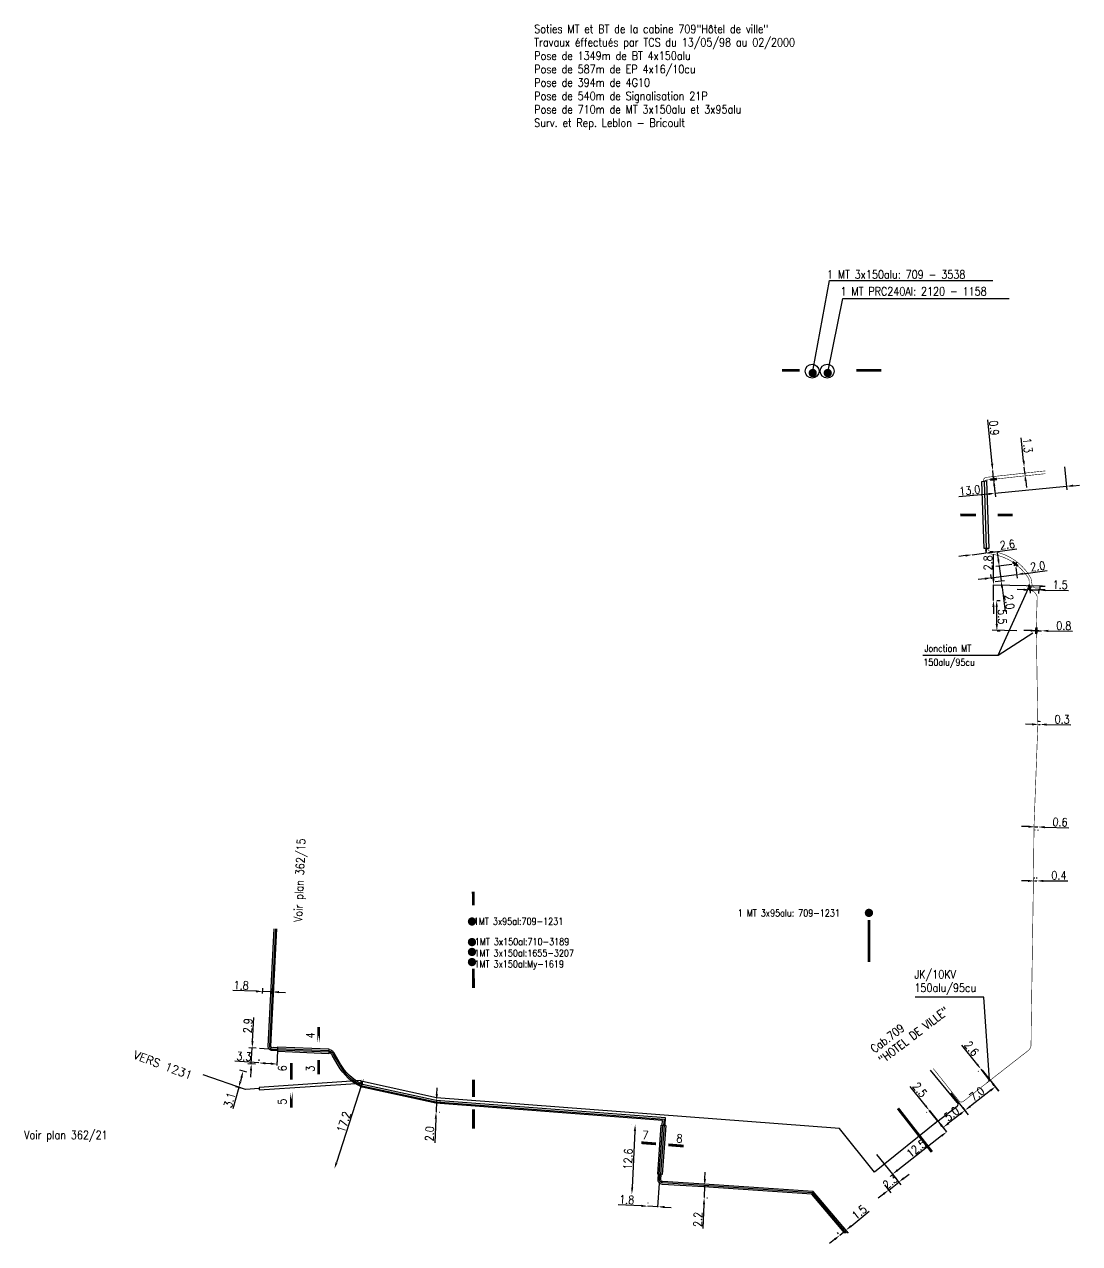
# Model space of a CAD drawing. Header units: millimetres. Extents: x 156382 to 158006, y 120998 to 122000.
# Drawn here: x 157815 to 158006.2, y 120998.1 to 121219 of the extents above; entities that cross this region are included whole.
import ezdxf
from ezdxf.enums import TextEntityAlignment as Align

# ---------------------------------------------------------------- set-up
doc = ezdxf.new("R2010")
doc.units = ezdxf.units.MM
doc.header["$PDMODE"] = 34
doc.layers.get('0').update_dxf_attribs({"linetype": 'CONTINUOUS'})
doc.layers.get('DEFPOINTS').update_dxf_attribs({"linetype": 'CONTINUOUS'})
for name, color, linetype in [('M_110', 1, 'M_ST_10'), ('M_300', 7, 'CONTINUOUS'), ('M_400', 7, 'CONTINUOUS'), ('M_900', 7, 'CONTINUOUS')]:
    doc.layers.add(name, color=color, linetype=linetype)
doc.styles.add('M_ROMANS', font='ROMANS.shx', dxfattribs={"width": 0.75})
doc.styles.get("Standard").update_dxf_attribs({"font": 'romans.shx', "width": 0.85})
doc.linetypes.add('M_ST_10', pattern='A,5,-0.3,["++",Standard,S=1,R=0,X=0,Y=-0.5],-2.8', length=8.1)
doc.dimstyles.get("Standard").update_dxf_attribs({"dimtxt": 1.5, "dimasz": 1.2, "dimexe": 0.625, "dimexo": 0.625, "dimgap": 0.25, "dimtad": 1, "dimdec": 1, "dimzin": 0, "dimdsep": 46, "dimtxsty": 'Standard', "dimcen": -0.5, "dimadec": 0, "dimazin": 0, "dimtfac": 1, "dimtdec": 1, "dimtmove": 0, "dimatfit": 3, "dimfxl": 0, "dimtolj": 1, "dimtzin": 0, "dimarcsym": 0})

# ---------------------------------------------------------------- blocks, each defined once
blk = doc.blocks.new('M_300_04')
at = {"color": 0, "linetype": 'Continuous'}
blk.add_line((0, 1.5), (0, -1.5), dxfattribs=at)
blk.add_solid([(-2, 0.75), (-2, -0.75), (2, 0.75), (2, -0.75)], dxfattribs=at)
at = {"color": 0, "linetype": 'Continuous', "style": 'M_ROMANS', "width": 0.75, "flags": 3}
for tag, p in [('DEF_COUP', (0, -7.5)), ('DEF_LEG', (0, -5)), ('DEF_TYPE', (0, -10))]:
    blk.add_attdef(tag, text='', height=1.2, dxfattribs=at).set_placement(p, align=Align.MIDDLE)
blk = doc.blocks.new('*D79')
at = {"layer": 'DEFPOINTS', "color": 0, "linetype": 'Continuous', "transparency": 16777216}
for p in [(157989.3, 121123.24), (157986.73, 121122.91), (157986.73, 121122.91)]:
    blk.add_point(p, dxfattribs=at)
at = {"layer": 'M_110', "color": 0, "linetype": 'Continuous', "lineweight": -2, "transparency": 16777216}
for p, q in [((157986.73, 121122.91), (157989.3, 121123.24)), ((157990.49, 121123.4), (157994.83, 121123.96)), ((157985.54, 121122.75), (157984.35, 121122.6))]:
    blk.add_line(p, q, dxfattribs=at)
at = {"layer": 'M_110', "color": 0, "linetype": 'Continuous', "transparency": 16777216}
for points in [[(157990.47, 121123.6), (157990.52, 121123.2), (157989.3, 121123.24)], [(157985.51, 121122.95), (157985.56, 121122.55), (157986.73, 121122.91)]]:
    blk.add_solid(points, dxfattribs=at)
at = {"layer": 'M_110', "color": 0, "linetype": 'Continuous', "transparency": 16777216, "insert": (157993.13, 121124.75), "char_height": 1.5, "attachment_point": 5, "rotation": 7.4152}
blk.add_mtext('\\A1;2.6', dxfattribs=at)
blk = doc.blocks.new('*D80')
at = {"layer": 'DEFPOINTS', "color": 0, "linetype": 'Continuous', "transparency": 16777216}
for p in [(157997.32, 121117.32), (157998.8, 121116.52), (157998.82, 121117.3)]:
    blk.add_point(p, dxfattribs=at)
at = {"layer": 'M_110', "color": 0, "linetype": 'Continuous', "lineweight": -2, "transparency": 16777216}
for p, q in [((157996.1, 121116.56), (157994.9, 121116.58)), ((157997.31, 121116.7), (157997.29, 121115.92)), ((157997.3, 121116.54), (157998.8, 121116.52)), ((157998.81, 121116.67), (157998.79, 121115.89)), ((158000, 121116.5), (158004.19, 121116.43))]:
    blk.add_line(p, q, dxfattribs=at)
at = {"layer": 'M_110', "color": 0, "linetype": 'Continuous', "transparency": 16777216}
for points in [[(157996.11, 121116.76), (157996.1, 121116.36), (157997.3, 121116.54)], [(158000.01, 121116.7), (158000, 121116.3), (157998.8, 121116.52)]]:
    blk.add_solid(points, dxfattribs=at)
at = {"layer": 'M_110', "color": 0, "linetype": 'Continuous', "transparency": 16777216, "insert": (158002.71, 121117.46), "char_height": 1.5, "attachment_point": 5, "rotation": 359.0802}
blk.add_mtext('\\A1;1.5', dxfattribs=at)
blk = doc.blocks.new('*D81')
at = {"layer": 'DEFPOINTS', "color": 0, "linetype": 'Continuous', "transparency": 16777216}
for p in [(157990.61, 121117.43), (157990.61, 121114.63), (157990.61, 121114.63)]:
    blk.add_point(p, dxfattribs=at)
at = {"layer": 'M_110', "color": 0, "linetype": 'Continuous', "lineweight": -2, "transparency": 16777216}
for p, q in [((157990.61, 121118.63), (157990.61, 121123)), ((157990.61, 121114.63), (157990.61, 121117.43)), ((157990.61, 121113.43), (157990.61, 121112.23))]:
    blk.add_line(p, q, dxfattribs=at)
at = {"layer": 'M_110', "color": 0, "linetype": 'Continuous', "transparency": 16777216}
for points in [[(157990.41, 121118.63), (157990.81, 121118.63), (157990.61, 121117.43)], [(157990.41, 121113.43), (157990.81, 121113.43), (157990.61, 121114.63)]]:
    blk.add_solid(points, dxfattribs=at)
at = {"layer": 'M_110', "color": 0, "linetype": 'Continuous', "transparency": 16777216, "insert": (157989.61, 121121.42), "char_height": 1.5, "attachment_point": 5, "rotation": 90}
blk.add_mtext('\\A1;2.8', dxfattribs=at)
blk = doc.blocks.new('*D82')
at = {"layer": 'DEFPOINTS', "color": 0, "linetype": 'Continuous', "transparency": 16777216}
for p in [(157998.54, 121109.15), (157999.34, 121109.14), (157999.34, 121109.13)]:
    blk.add_point(p, dxfattribs=at)
at = {"layer": 'M_110', "color": 0, "linetype": 'Continuous', "lineweight": -2, "transparency": 16777216}
for p, q in [((157997.34, 121109.16), (157996.14, 121109.18)), ((157998.53, 121108.53), (157998.53, 121108.52)), ((157998.54, 121109.14), (157999.34, 121109.13)), ((157999.33, 121108.51), (157999.33, 121108.5)), ((158000.54, 121109.11), (158004.92, 121109.04))]:
    blk.add_line(p, q, dxfattribs=at)
at = {"layer": 'M_110', "color": 0, "linetype": 'Continuous', "transparency": 16777216}
for points in [[(157997.35, 121109.36), (157997.34, 121108.96), (157998.54, 121109.14)], [(158000.55, 121109.31), (158000.54, 121108.91), (157999.34, 121109.13)]]:
    blk.add_solid(points, dxfattribs=at)
at = {"layer": 'M_110', "color": 0, "linetype": 'Continuous', "transparency": 16777216, "insert": (158003.35, 121110.06), "char_height": 1.5, "attachment_point": 5, "rotation": 359.0802}
blk.add_mtext('\\A1;0.8', dxfattribs=at)
blk = doc.blocks.new('*D83')
at = {"layer": 'DEFPOINTS', "color": 0, "linetype": 'Continuous', "transparency": 16777216}
for p in [(157990.61, 121114.63), (157991.2, 121114.63), (157990.64, 121109.13)]:
    blk.add_point(p, dxfattribs=at)
at = {"layer": 'M_110', "color": 0, "linetype": 'Continuous', "lineweight": -2, "transparency": 16777216}
for p, q in [((157991.23, 121114.63), (157991.82, 121114.64)), ((157991.22, 121110.33), (157991.2, 121113.43)), ((157991.26, 121109.13), (157991.85, 121109.14))]:
    blk.add_line(p, q, dxfattribs=at)
at = {"layer": 'M_110', "color": 0, "linetype": 'Continuous', "transparency": 16777216}
for points in [[(157991.4, 121113.44), (157991, 121113.43), (157991.2, 121114.63)], [(157991.42, 121110.34), (157991.02, 121110.33), (157991.23, 121109.13)]]:
    blk.add_solid(points, dxfattribs=at)
at = {"layer": 'M_110', "color": 0, "linetype": 'Continuous', "transparency": 16777216, "insert": (157992.21, 121111.68), "char_height": 1.5, "attachment_point": 5, "rotation": 270.3244}
blk.add_mtext('\\A1;5.5', dxfattribs=at)
blk = doc.blocks.new('*D84')
at = {"layer": 'DEFPOINTS', "color": 0, "linetype": 'Continuous', "transparency": 16777216}
for p in [(157998.8, 121092.02), (157999.05, 121092.16), (157999.05, 121092.02)]:
    blk.add_point(p, dxfattribs=at)
at = {"layer": 'M_110', "color": 0, "linetype": 'Continuous', "lineweight": -2, "transparency": 16777216}
for p, q in [((157997.6, 121092.18), (157996.4, 121092.2)), ((157998.81, 121092.64), (157998.81, 121092.79)), ((157999.06, 121092.64), (157999.06, 121092.78)), ((157998.8, 121092.16), (157999.05, 121092.16)), ((158000.25, 121092.14), (158004.62, 121092.07))]:
    blk.add_line(p, q, dxfattribs=at)
at = {"layer": 'M_110', "color": 0, "linetype": 'Continuous', "transparency": 16777216}
for points in [[(157997.6, 121092.38), (157997.6, 121091.98), (157998.8, 121092.16)], [(158000.25, 121092.34), (158000.24, 121091.94), (157999.05, 121092.16)]]:
    blk.add_solid(points, dxfattribs=at)
at = {"layer": 'M_110', "color": 0, "linetype": 'Continuous', "transparency": 16777216, "insert": (158003.05, 121093.09), "char_height": 1.5, "attachment_point": 5, "rotation": 359.0477}
blk.add_mtext('\\A1;0.3', dxfattribs=at)
blk = doc.blocks.new('*D85')
at = {"layer": 'DEFPOINTS', "color": 0, "linetype": 'Continuous', "transparency": 16777216}
for p in [(157998.12, 121073.69), (157998.67, 121073.68), (157998.67, 121073.59)]:
    blk.add_point(p, dxfattribs=at)
at = {"layer": 'M_110', "color": 0, "linetype": 'Continuous', "lineweight": -2, "transparency": 16777216}
for p, q in [((157996.92, 121073.64), (157995.72, 121073.67)), ((157998.1, 121073.07), (157998.1, 121072.98)), ((157998.12, 121073.6), (157998.67, 121073.59)), ((157998.65, 121073.05), (157998.65, 121072.96)), ((157999.87, 121073.55), (158004.24, 121073.42))]:
    blk.add_line(p, q, dxfattribs=at)
at = {"layer": 'M_110', "color": 0, "linetype": 'Continuous', "transparency": 16777216}
for points in [[(157996.93, 121073.84), (157996.91, 121073.44), (157998.12, 121073.6)], [(157999.87, 121073.75), (157999.86, 121073.35), (157998.67, 121073.59)]]:
    blk.add_solid(points, dxfattribs=at)
at = {"layer": 'M_110', "color": 0, "linetype": 'Continuous', "transparency": 16777216, "insert": (158002.68, 121074.47), "char_height": 1.5, "attachment_point": 5, "rotation": 358.3183}
blk.add_mtext('\\A1;0.6', dxfattribs=at)
blk = doc.blocks.new('*D86')
at = {"layer": 'DEFPOINTS', "color": 0, "linetype": 'Continuous', "transparency": 16777216}
for p in [(157998.07, 121063.63), (157998.47, 121063.81), (157998.47, 121063.63)]:
    blk.add_point(p, dxfattribs=at)
at = {"layer": 'M_110', "color": 0, "linetype": 'Continuous', "lineweight": -2, "transparency": 16777216}
for p, q in [((157996.87, 121063.81), (157995.67, 121063.81)), ((157998.07, 121064.26), (157998.07, 121064.43)), ((157998.07, 121063.81), (157998.47, 121063.81)), ((157998.47, 121064.26), (157998.47, 121064.43)), ((157999.67, 121063.81), (158004.1, 121063.81))]:
    blk.add_line(p, q, dxfattribs=at)
at = {"layer": 'M_110', "color": 0, "linetype": 'Continuous', "transparency": 16777216}
for points in [[(157996.87, 121064.01), (157996.87, 121063.61), (157998.07, 121063.81)], [(157999.67, 121064.01), (157999.67, 121063.61), (157998.47, 121063.81)]]:
    blk.add_solid(points, dxfattribs=at)
at = {"layer": 'M_110', "color": 0, "linetype": 'Continuous', "transparency": 16777216, "insert": (158002.48, 121064.81), "char_height": 1.5, "attachment_point": 5, "rotation": 359.9885}
blk.add_mtext('\\A1;0.4', dxfattribs=at)
blk = doc.blocks.new('*D87')
at = {"layer": 'DEFPOINTS', "color": 0, "linetype": 'Continuous', "transparency": 16777216}
for p in [(157857.51, 121030.59), (157857.53, 121030.84), (157860.86, 121030.36)]:
    blk.add_point(p, dxfattribs=at)
at = {"layer": 'M_110', "color": 0, "linetype": 'Continuous', "lineweight": -2, "transparency": 16777216}
for p, q in [((157857.53, 121030.84), (157853.17, 121031.14)), ((157857.56, 121031.21), (157857.57, 121031.47)), ((157859.68, 121030.7), (157858.73, 121030.76)), ((157860.9, 121030.99), (157860.92, 121031.24))]:
    blk.add_line(p, q, dxfattribs=at)
at = {"layer": 'M_110', "color": 0, "linetype": 'Continuous', "transparency": 16777216}
for points in [[(157858.74, 121030.96), (157858.72, 121030.56), (157857.53, 121030.84)], [(157859.69, 121030.9), (157859.66, 121030.5), (157860.87, 121030.62)]]:
    blk.add_solid(points, dxfattribs=at)
at = {"layer": 'M_110', "color": 0, "linetype": 'Continuous', "transparency": 16777216, "insert": (157854.82, 121032.03), "char_height": 1.5, "attachment_point": 5, "rotation": 356.1449}
blk.add_mtext('\\A1;3.3', dxfattribs=at)
blk = doc.blocks.new('*D88')
at = {"layer": 'DEFPOINTS', "color": 0, "linetype": 'Continuous', "transparency": 16777216}
for p in [(157858.2, 121043.76), (157858.16, 121042.78), (157859.91, 121042.72)]:
    blk.add_point(p, dxfattribs=at)
at = {"layer": 'M_110', "color": 0, "linetype": 'Continuous', "lineweight": -2, "transparency": 16777216}
for p, q in [((157857, 121043.81), (157852.81, 121043.95)), ((157858.18, 121043.4), (157858.22, 121044.39)), ((157859.95, 121043.7), (157858.2, 121043.76)), ((157859.93, 121043.34), (157859.97, 121044.33)), ((157861.15, 121043.66), (157862.34, 121043.62))]:
    blk.add_line(p, q, dxfattribs=at)
at = {"layer": 'M_110', "color": 0, "linetype": 'Continuous', "transparency": 16777216}
for points in [[(157857, 121044.01), (157856.99, 121043.61), (157858.2, 121043.76)], [(157861.15, 121043.86), (157861.14, 121043.46), (157859.95, 121043.7)]]:
    blk.add_solid(points, dxfattribs=at)
at = {"layer": 'M_110', "color": 0, "linetype": 'Continuous', "transparency": 16777216, "insert": (157854.34, 121044.9), "char_height": 1.5, "attachment_point": 5, "rotation": 357.9822}
blk.add_mtext('\\A1;1.8', dxfattribs=at)
blk = doc.blocks.new('*D89')
at = {"layer": 'DEFPOINTS', "color": 0, "linetype": 'Continuous', "transparency": 16777216}
for p in [(157857.67, 121033.48), (157856.16, 121030.66), (157857.51, 121030.59)]:
    blk.add_point(p, dxfattribs=at)
at = {"layer": 'M_110', "color": 0, "linetype": 'Continuous', "lineweight": -2, "transparency": 16777216}
for p, q in [((157856.38, 121034.76), (157856.62, 121039.06)), ((157857.05, 121033.52), (157855.69, 121033.59)), ((157856.16, 121030.66), (157856.32, 121033.56)), ((157856.89, 121030.62), (157855.53, 121030.7)), ((157856.09, 121029.47), (157856.02, 121028.27))]:
    blk.add_line(p, q, dxfattribs=at)
at = {"layer": 'M_110', "color": 0, "linetype": 'Continuous', "transparency": 16777216}
for points in [[(157856.18, 121034.77), (157856.58, 121034.75), (157856.32, 121033.56)], [(157855.89, 121029.48), (157856.29, 121029.45), (157856.16, 121030.66)]]:
    blk.add_solid(points, dxfattribs=at)
at = {"layer": 'M_110', "color": 0, "linetype": 'Continuous', "transparency": 16777216, "insert": (157855.53, 121037.56), "char_height": 1.5, "attachment_point": 5, "rotation": 86.8465}
blk.add_mtext('\\A1;2.9', dxfattribs=at)
blk = doc.blocks.new('*D90')
at = {"layer": 'DEFPOINTS', "color": 0, "linetype": 'Continuous', "transparency": 16777216}
for p in [(157962.76, 120999.61), (157964.06, 121000.31), (157962.94, 120999.4)]:
    blk.add_point(p, dxfattribs=at)
at = {"layer": 'M_110', "color": 0, "linetype": 'Continuous', "lineweight": -2, "transparency": 16777216}
for p, q in [((157964.82, 121001.28), (157968.09, 121003.95)), ((157962.55, 120999.88), (157962.37, 121000.1)), ((157962.76, 120999.61), (157963.89, 121000.53)), ((157963.67, 121000.8), (157963.49, 121001.01)), ((157961.83, 120998.85), (157960.9, 120998.1))]:
    blk.add_line(p, q, dxfattribs=at)
at = {"layer": 'M_110', "color": 0, "linetype": 'Continuous', "transparency": 16777216}
for points in [[(157961.71, 120999.01), (157961.96, 120998.7), (157962.76, 120999.61)], [(157964.69, 121001.44), (157964.95, 121001.13), (157963.89, 121000.53)]]:
    blk.add_solid(points, dxfattribs=at)
at = {"layer": 'M_110', "color": 0, "linetype": 'Continuous', "transparency": 16777216, "insert": (157966.3, 121003.78), "char_height": 1.5, "attachment_point": 5, "rotation": 39.113}
blk.add_mtext('\\A1;1.5', dxfattribs=at)
blk = doc.blocks.new('*D91')
at = {"layer": 'DEFPOINTS', "color": 0, "linetype": 'Continuous', "transparency": 16777216}
for p in [(157854.69, 121029.35), (157855.92, 121029.01), (157855.1, 121026.02)]:
    blk.add_point(p, dxfattribs=at)
at = {"layer": 'M_110', "color": 0, "linetype": 'Continuous', "lineweight": -2, "transparency": 16777216}
for p, q in [((157855.32, 121029.18), (157854.09, 121029.51)), ((157854.37, 121028.19), (157854.19, 121027.51)), ((157853.87, 121026.36), (157852.81, 121022.49)), ((157854.5, 121026.19), (157853.27, 121026.52))]:
    blk.add_line(p, q, dxfattribs=at)
at = {"layer": 'M_110', "color": 0, "linetype": 'Continuous', "transparency": 16777216}
for points in [[(157854.18, 121028.24), (157854.57, 121028.14), (157854.69, 121029.35)], [(157854, 121027.57), (157854.38, 121027.46), (157853.87, 121026.36)]]:
    blk.add_solid(points, dxfattribs=at)
at = {"layer": 'M_110', "color": 0, "linetype": 'Continuous', "transparency": 16777216, "insert": (157852.22, 121024.11), "char_height": 1.5, "attachment_point": 5, "rotation": 74.687}
blk.add_mtext('\\A1;3.1', dxfattribs=at)
blk = doc.blocks.new('*D92')
at = {"layer": 'DEFPOINTS', "color": 0, "linetype": 'Continuous', "transparency": 16777216}
for p in [(157972.31, 121010.68), (157970.5, 121009.26), (157973.44, 121009.23)]:
    blk.add_point(p, dxfattribs=at)
at = {"layer": 'M_110', "color": 0, "linetype": 'Continuous', "lineweight": -2, "transparency": 16777216}
for p, q in [((157974.39, 121009.97), (157975.33, 121010.7)), ((157970.88, 121008.77), (157972.01, 121007.32)), ((157971.63, 121007.81), (157973.44, 121009.23)), ((157972.7, 121010.18), (157973.83, 121008.74)), ((157970.68, 121007.08), (157969.74, 121006.34))]:
    blk.add_line(p, q, dxfattribs=at)
at = {"layer": 'M_110', "color": 0, "linetype": 'Continuous', "transparency": 16777216}
for points in [[(157974.27, 121010.12), (157974.51, 121009.81), (157973.44, 121009.23)], [(157970.56, 121007.23), (157970.8, 121006.92), (157971.63, 121007.81)]]:
    blk.add_solid(points, dxfattribs=at)
at = {"layer": 'M_110', "color": 0, "linetype": 'Continuous', "transparency": 16777216, "insert": (157971.92, 121009.31), "char_height": 1.5, "attachment_point": 5, "rotation": 37.9407}
blk.add_mtext('\\A1;2.3', dxfattribs=at)
blk = doc.blocks.new('*D93')
at = {"layer": 'DEFPOINTS', "color": 0, "linetype": 'Continuous', "transparency": 16777216}
for p in [(157889.66, 121023.94), (157889.58, 121021.94), (157889.64, 121021.94)]:
    blk.add_point(p, dxfattribs=at)
at = {"layer": 'M_110', "color": 0, "linetype": 'Continuous', "lineweight": -2, "transparency": 16777216}
for p, q in [((157889.77, 121025.14), (157889.82, 121026.33)), ((157889.72, 121023.94), (157889.64, 121021.94)), ((157890.29, 121023.91), (157890.35, 121023.91)), ((157890.2, 121021.91), (157890.26, 121021.91)), ((157889.58, 121020.74), (157889.39, 121016.37))]:
    blk.add_line(p, q, dxfattribs=at)
at = {"layer": 'M_110', "color": 0, "linetype": 'Continuous', "transparency": 16777216}
for points in [[(157889.57, 121025.14), (157889.97, 121025.13), (157889.72, 121023.94)], [(157889.38, 121020.75), (157889.78, 121020.73), (157889.64, 121021.94)]]:
    blk.add_solid(points, dxfattribs=at)
at = {"layer": 'M_110', "color": 0, "linetype": 'Continuous', "transparency": 16777216, "insert": (157888.46, 121018), "char_height": 1.5, "attachment_point": 5, "rotation": 87.5291}
blk.add_mtext('\\A1;2.0', dxfattribs=at)
blk = doc.blocks.new('*D94')
at = {"layer": 'DEFPOINTS', "color": 0, "linetype": 'Continuous', "transparency": 16777216}
for p in [(157928.02, 121004.87), (157928.02, 121004.82), (157929.82, 121004.73)]:
    blk.add_point(p, dxfattribs=at)
at = {"layer": 'M_110', "color": 0, "linetype": 'Continuous', "lineweight": -2, "transparency": 16777216}
for p, q in [((157926.82, 121004.93), (157922.64, 121005.13)), ((157929.82, 121004.78), (157928.02, 121004.87)), ((157928.05, 121005.44), (157928.05, 121005.49)), ((157929.85, 121005.35), (157929.85, 121005.4)), ((157931.02, 121004.72), (157932.22, 121004.66))]:
    blk.add_line(p, q, dxfattribs=at)
at = {"layer": 'M_110', "color": 0, "linetype": 'Continuous', "transparency": 16777216}
for points in [[(157926.83, 121005.13), (157926.81, 121004.73), (157928.02, 121004.87)], [(157931.03, 121004.92), (157931.01, 121004.52), (157929.82, 121004.78)]]:
    blk.add_solid(points, dxfattribs=at)
at = {"layer": 'M_110', "color": 0, "linetype": 'Continuous', "transparency": 16777216, "insert": (157924.18, 121006.06), "char_height": 1.5, "attachment_point": 5, "rotation": 357.1406}
blk.add_mtext('\\A1;1.8', dxfattribs=at)
blk = doc.blocks.new('*D95')
at = {"layer": 'DEFPOINTS', "color": 0, "linetype": 'Continuous', "transparency": 16777216}
for p in [(157938.17, 121008.63), (157938.08, 121006.43), (157938.2, 121006.43)]:
    blk.add_point(p, dxfattribs=at)
at = {"layer": 'M_110', "color": 0, "linetype": 'Continuous', "lineweight": -2, "transparency": 16777216}
for p, q in [((157938.33, 121009.83), (157938.38, 121011.03)), ((157938.29, 121008.63), (157938.2, 121006.43)), ((157938.79, 121008.61), (157938.91, 121008.6)), ((157938.71, 121006.41), (157938.83, 121006.4)), ((157938.16, 121005.23), (157937.99, 121000.86))]:
    blk.add_line(p, q, dxfattribs=at)
at = {"layer": 'M_110', "color": 0, "linetype": 'Continuous', "transparency": 16777216}
for points in [[(157938.13, 121009.83), (157938.53, 121009.82), (157938.29, 121008.63)], [(157937.96, 121005.24), (157938.36, 121005.22), (157938.2, 121006.43)]]:
    blk.add_solid(points, dxfattribs=at)
at = {"layer": 'M_110', "color": 0, "linetype": 'Continuous', "transparency": 16777216, "insert": (157937.05, 121002.48), "char_height": 1.5, "attachment_point": 5, "rotation": 87.8069}
blk.add_mtext('\\A1;2.2', dxfattribs=at)
blk = doc.blocks.new('*D96')
at = {"layer": 'DEFPOINTS', "color": 0, "linetype": 'Continuous', "transparency": 16777216}
for p in [(157876.52, 121028), (157871.22, 121011.64), (157871.22, 121011.64)]:
    blk.add_point(p, dxfattribs=at)
at = {"layer": 'M_110', "color": 0, "linetype": 'Continuous', "lineweight": -2, "transparency": 16777216}
blk.add_line((157876.15, 121026.86), (157871.59, 121012.78), dxfattribs=at)
at = {"layer": 'M_110', "color": 0, "linetype": 'Continuous', "transparency": 16777216}
for points in [[(157875.96, 121026.92), (157876.34, 121026.8), (157876.52, 121028)], [(157871.4, 121012.84), (157871.78, 121012.72), (157871.22, 121011.64)]]:
    blk.add_solid(points, dxfattribs=at)
at = {"layer": 'M_110', "color": 0, "linetype": 'Continuous', "transparency": 16777216, "insert": (157872.92, 121020.13), "char_height": 1.5, "attachment_point": 5, "rotation": 72.0649}
blk.add_mtext('\\A1;17.2', dxfattribs=at)
blk = doc.blocks.new('*D97')
at = {"layer": 'DEFPOINTS', "color": 0, "linetype": 'Continuous', "transparency": 16777216}
for p in [(157925.71, 121019.69), (157925.1, 121007.05), (157925.1, 121007.05)]:
    blk.add_point(p, dxfattribs=at)
at = {"layer": 'M_110', "color": 0, "linetype": 'Continuous', "lineweight": -2, "transparency": 16777216}
for p, q in [((157925.09, 121019.72), (157925.09, 121019.72)), ((157925.65, 121018.49), (157925.16, 121008.25))]:
    blk.add_line(p, q, dxfattribs=at)
at = {"layer": 'M_110', "color": 0, "linetype": 'Continuous', "transparency": 16777216}
for points in [[(157925.45, 121018.5), (157925.85, 121018.48), (157925.71, 121019.69)], [(157924.96, 121008.26), (157925.36, 121008.24), (157925.1, 121007.05)]]:
    blk.add_solid(points, dxfattribs=at)
at = {"layer": 'M_110', "color": 0, "linetype": 'Continuous', "transparency": 16777216, "insert": (157924.41, 121013.42), "char_height": 1.5, "attachment_point": 5, "rotation": 87.2446}
blk.add_mtext('\\A1;12.6', dxfattribs=at)
blk = doc.blocks.new('*D98')
at = {"layer": 'DEFPOINTS', "color": 0, "linetype": 'Continuous', "transparency": 16777216}
for p in [(157978.98, 121022.23), (157979.05, 121022.28), (157980.61, 121020.33)]:
    blk.add_point(p, dxfattribs=at)
at = {"layer": 'M_110', "color": 0, "linetype": 'Continuous', "lineweight": -2, "transparency": 16777216}
for p, q in [((157978.23, 121023.17), (157975.51, 121026.59)), ((157978.56, 121021.89), (157978.49, 121021.84)), ((157980.54, 121020.27), (157978.98, 121022.23)), ((157980.12, 121019.94), (157980.05, 121019.89)), ((157981.29, 121019.34), (157982.04, 121018.4))]:
    blk.add_line(p, q, dxfattribs=at)
at = {"layer": 'M_110', "color": 0, "linetype": 'Continuous', "transparency": 16777216}
for points in [[(157978.39, 121023.29), (157978.08, 121023.04), (157978.98, 121022.23)], [(157981.44, 121019.46), (157981.13, 121019.21), (157980.54, 121020.27)]]:
    blk.add_solid(points, dxfattribs=at)
at = {"layer": 'M_110', "color": 0, "linetype": 'Continuous', "transparency": 16777216, "insert": (157977.28, 121025.97), "char_height": 1.5, "attachment_point": 5, "rotation": 308.5512}
blk.add_mtext('\\A1;2.5', dxfattribs=at)
blk = doc.blocks.new('*D99')
at = {"layer": 'DEFPOINTS', "color": 0, "linetype": 'Continuous', "transparency": 16777216}
for p in [(157988.36, 121029.7), (157988.42, 121029.75), (157990.05, 121027.72)]:
    blk.add_point(p, dxfattribs=at)
at = {"layer": 'M_110', "color": 0, "linetype": 'Continuous', "lineweight": -2, "transparency": 16777216}
for p, q in [((157987.61, 121030.64), (157984.87, 121034.05)), ((157987.93, 121029.36), (157987.87, 121029.31)), ((157989.98, 121027.67), (157988.36, 121029.7)), ((157989.56, 121027.33), (157989.5, 121027.28)), ((157990.73, 121026.74), (157991.48, 121025.8))]:
    blk.add_line(p, q, dxfattribs=at)
at = {"layer": 'M_110', "color": 0, "linetype": 'Continuous', "transparency": 16777216}
for points in [[(157987.76, 121030.76), (157987.45, 121030.51), (157988.36, 121029.7)], [(157990.89, 121026.86), (157990.58, 121026.61), (157989.98, 121027.67)]]:
    blk.add_solid(points, dxfattribs=at)
at = {"layer": 'M_110', "color": 0, "linetype": 'Continuous', "transparency": 16777216, "insert": (157986.65, 121033.44), "char_height": 1.5, "attachment_point": 5, "rotation": 308.7074}
blk.add_mtext('\\A1;2.6', dxfattribs=at)
blk = doc.blocks.new('*D100')
at = {"layer": 'DEFPOINTS', "color": 0, "linetype": 'Continuous', "transparency": 16777216}
for p in [(157991.63, 121025.74), (157985.48, 121022.25), (157986.11, 121021.44)]:
    blk.add_point(p, dxfattribs=at)
at = {"layer": 'M_110', "color": 0, "linetype": 'Continuous', "lineweight": -2, "transparency": 16777216}
for p, q in [((157991.25, 121026.23), (157990.62, 121027.05)), ((157990.05, 121025.82), (157986.43, 121022.99)), ((157985.73, 121021.93), (157985.09, 121022.74))]:
    blk.add_line(p, q, dxfattribs=at)
at = {"layer": 'M_110', "color": 0, "linetype": 'Continuous', "transparency": 16777216}
for points in [[(157989.93, 121025.97), (157990.18, 121025.66), (157991, 121026.56)], [(157986.3, 121023.15), (157986.55, 121022.83), (157985.48, 121022.25)]]:
    blk.add_solid(points, dxfattribs=at)
at = {"layer": 'M_110', "color": 0, "linetype": 'Continuous', "transparency": 16777216, "insert": (157987.64, 121025.21), "char_height": 1.5, "attachment_point": 5, "rotation": 37.9407}
blk.add_mtext('\\A1;7.0', dxfattribs=at)
blk = doc.blocks.new('*D101')
at = {"layer": 'DEFPOINTS', "color": 0, "linetype": 'Continuous', "transparency": 16777216}
for p in [(157986.11, 121021.44), (157981.54, 121019.17), (157982.17, 121018.36)]:
    blk.add_point(p, dxfattribs=at)
at = {"layer": 'M_110', "color": 0, "linetype": 'Continuous', "lineweight": -2, "transparency": 16777216}
for p, q in [((157984.53, 121021.51), (157982.48, 121019.91)), ((157985.73, 121021.93), (157985.1, 121022.74)), ((157981.79, 121018.86), (157981.15, 121019.67))]:
    blk.add_line(p, q, dxfattribs=at)
at = {"layer": 'M_110', "color": 0, "linetype": 'Continuous', "transparency": 16777216}
for points in [[(157984.41, 121021.67), (157984.66, 121021.35), (157985.48, 121022.25)], [(157982.36, 121020.07), (157982.61, 121019.75), (157981.54, 121019.17)]]:
    blk.add_solid(points, dxfattribs=at)
at = {"layer": 'M_110', "color": 0, "linetype": 'Continuous', "transparency": 16777216, "insert": (157983.04, 121021.61), "char_height": 1.5, "attachment_point": 5, "rotation": 37.9407}
blk.add_mtext('\\A1;5.0', dxfattribs=at)
blk = doc.blocks.new('*D102')
at = {"layer": 'DEFPOINTS', "color": 0, "linetype": 'Continuous', "transparency": 16777216}
for p in [(157982.17, 121018.36), (157972.31, 121010.68), (157972.31, 121010.68)]:
    blk.add_point(p, dxfattribs=at)
at = {"layer": 'M_110', "color": 0, "linetype": 'Continuous', "lineweight": -2, "transparency": 16777216}
blk.add_line((157981.22, 121017.62), (157973.26, 121011.42), dxfattribs=at)
at = {"layer": 'M_110', "color": 0, "linetype": 'Continuous', "transparency": 16777216}
for points in [[(157981.1, 121017.78), (157981.35, 121017.47), (157982.17, 121018.36)], [(157973.14, 121011.57), (157973.38, 121011.26), (157972.31, 121010.68)]]:
    blk.add_solid(points, dxfattribs=at)
at = {"layer": 'M_110', "color": 0, "linetype": 'Continuous', "transparency": 16777216, "insert": (157976.63, 121015.31), "char_height": 1.5, "attachment_point": 5, "rotation": 37.9407}
blk.add_mtext('\\A1;12.5', dxfattribs=at)
blk = doc.blocks.new('*D114')
at = {"layer": 'DEFPOINTS', "color": 0, "linetype": 'Continuous', "transparency": 16777216}
for p in [(157996.2, 121138.75), (157996.2, 121138.75), (157996.33, 121137.45)]:
    blk.add_point(p, dxfattribs=at)
at = {"layer": 'M_110', "color": 0, "linetype": 'Continuous', "lineweight": -2, "transparency": 16777216}
for p, q in [((157996.08, 121139.94), (157995.66, 121144.11)), ((157996.33, 121137.45), (157996.2, 121138.75)), ((157996.45, 121136.26), (157996.57, 121135.07))]:
    blk.add_line(p, q, dxfattribs=at)
at = {"layer": 'M_110', "color": 0, "linetype": 'Continuous', "transparency": 16777216}
for points in [[(157996.27, 121139.96), (157995.88, 121139.92), (157996.2, 121138.75)], [(157996.65, 121136.28), (157996.25, 121136.24), (157996.33, 121137.45)]]:
    blk.add_solid(points, dxfattribs=at)
at = {"layer": 'M_110', "color": 0, "linetype": 'Continuous', "transparency": 16777216, "insert": (157996.8, 121142.72), "char_height": 1.5, "attachment_point": 5, "rotation": 275.7509}
blk.add_mtext('\\A1;1.3', dxfattribs=at)
blk = doc.blocks.new('*D327')
at = {"layer": 'DEFPOINTS', "color": 0, "linetype": 'Continuous', "transparency": 16777216}
for p in [(158003.42, 121139.46), (157990.64, 121136.57), (158003.83, 121135.3)]:
    blk.add_point(p, dxfattribs=at)
at = {"layer": 'M_300', "color": 0, "linetype": 'Continuous', "lineweight": -2, "transparency": 16777216}
for p, q in [((158003.48, 121138.84), (158003.89, 121134.68)), ((157990.71, 121135.95), (157990.96, 121133.41)), ((158003.83, 121135.3), (157990.89, 121134.03)), ((158005.03, 121135.42), (158006.22, 121135.53)), ((157989.7, 121133.91), (157984.32, 121133.38))]:
    blk.add_line(p, q, dxfattribs=at)
at = {"layer": 'M_300', "color": 0, "linetype": 'Continuous', "transparency": 16777216}
for points in [[(158005.01, 121135.62), (158005.05, 121135.22), (158003.83, 121135.3)], [(157989.68, 121134.11), (157989.72, 121133.71), (157990.89, 121134.03)]]:
    blk.add_solid(points, dxfattribs=at)
at = {"layer": 'M_300', "color": 0, "linetype": 'Continuous', "transparency": 16777216, "insert": (157986.32, 121134.58), "char_height": 1.5, "attachment_point": 5, "rotation": 5.6101}
blk.add_mtext('\\A1;13.0', dxfattribs=at)
blk = doc.blocks.new('*D328')
at = {"layer": 'DEFPOINTS', "color": 0, "linetype": 'Continuous', "transparency": 16777216}
for p in [(157990.49, 121138.17), (157990.49, 121138.17), (157990.64, 121136.57)]:
    blk.add_point(p, dxfattribs=at)
at = {"layer": 'M_300', "color": 0, "linetype": 'Continuous', "lineweight": -2, "transparency": 16777216}
for p, q in [((157990.37, 121139.37), (157989.59, 121147.33)), ((157989.87, 121138.11), (157989.87, 121138.11)), ((157990.64, 121136.57), (157990.49, 121138.17)), ((157990.76, 121135.38), (157990.88, 121134.18))]:
    blk.add_line(p, q, dxfattribs=at)
at = {"layer": 'M_300', "color": 0, "linetype": 'Continuous', "transparency": 16777216}
for points in [[(157990.57, 121139.39), (157990.17, 121139.35), (157990.49, 121138.17)], [(157990.96, 121135.4), (157990.56, 121135.36), (157990.64, 121136.57)]]:
    blk.add_solid(points, dxfattribs=at)
at = {"layer": 'M_300', "color": 0, "linetype": 'Continuous', "transparency": 16777216, "insert": (157990.74, 121145.88), "char_height": 1.5, "attachment_point": 5, "rotation": 275.6092}
blk.add_mtext('\\A1;0.9', dxfattribs=at)
blk = doc.blocks.new('*D329')
at = {"layer": 'DEFPOINTS', "color": 0, "linetype": 'Continuous', "transparency": 16777216}
for p in [(157994.56, 121121.23), (157990.22, 121118.72), (157990.32, 121117.95)]:
    blk.add_point(p, dxfattribs=at)
at = {"layer": 'M_300', "color": 0, "linetype": 'Continuous', "lineweight": -2, "transparency": 16777216}
for p, q in [((157990.24, 121118.57), (157990.14, 121119.34)), ((157990.22, 121118.72), (157994.81, 121119.31)), ((157994.64, 121120.61), (157994.89, 121118.69)), ((157996, 121119.47), (158000.33, 121120.03)), ((157989.03, 121118.56), (157987.84, 121118.41))]:
    blk.add_line(p, q, dxfattribs=at)
at = {"layer": 'M_300', "color": 0, "linetype": 'Continuous', "transparency": 16777216}
for points in [[(157989.01, 121118.76), (157989.06, 121118.36), (157990.22, 121118.72)], [(157995.97, 121119.67), (157996.03, 121119.27), (157994.81, 121119.31)]]:
    blk.add_solid(points, dxfattribs=at)
at = {"layer": 'M_300', "color": 0, "linetype": 'Continuous', "transparency": 16777216, "insert": (157998.63, 121120.82), "char_height": 1.5, "attachment_point": 5, "rotation": 7.4073}
blk.add_mtext('\\A1;2.0', dxfattribs=at)
blk = doc.blocks.new('*D330')
at = {"layer": 'DEFPOINTS', "color": 0, "linetype": 'Continuous', "transparency": 16777216}
for p in [(157994.56, 121121.23), (157990.32, 121117.95), (157992, 121118.17)]:
    blk.add_point(p, dxfattribs=at)
at = {"layer": 'M_300', "color": 0, "linetype": 'Continuous', "lineweight": -2, "transparency": 16777216}
for p, q in [((157991.5, 121122.04), (157991.34, 121123.23)), ((157993.94, 121121.15), (157991.03, 121120.77)), ((157991.65, 121120.85), (157992, 121118.17)), ((157990.94, 121118.04), (157992.62, 121118.25)), ((157992.16, 121116.98), (157992.72, 121112.65))]:
    blk.add_line(p, q, dxfattribs=at)
at = {"layer": 'M_300', "color": 0, "linetype": 'Continuous', "transparency": 16777216}
for points in [[(157991.7, 121122.07), (157991.3, 121122.02), (157991.65, 121120.85)], [(157992.36, 121117.01), (157991.96, 121116.96), (157992, 121118.17)]]:
    blk.add_solid(points, dxfattribs=at)
at = {"layer": 'M_300', "color": 0, "linetype": 'Continuous', "transparency": 16777216, "insert": (157993.51, 121114.35), "char_height": 1.5, "attachment_point": 5, "rotation": 277.4073}
blk.add_mtext('\\A1;2.0', dxfattribs=at)

msp = doc.modelspace()

# ---------------------------------------------------------------- linework, layer by layer
at = {"layer": 'M_110'}
msp.add_line((157989.3, 121123.24), (157989.44, 121124.12), dxfattribs=at)
at = {"layer": 'M_110', "linetype": 'Continuous'}
for p, q in [((157990.61, 121117.43), (157999.48, 121117.29)), ((157990.35, 121109.28), (157994.85, 121109.21)), ((157857.67, 121033.48), (157859.36, 121033.39)), ((157860.86, 121030.36), (157860.96, 121033.07)), ((157991.63, 121025.74), (157988.6, 121029.52)), ((157986.11, 121021.44), (157982.96, 121025.4)), ((157982.17, 121018.36), (157979.05, 121022.28)), ((157969.43, 121014.27), (157973.1, 121009.69)), ((157929.82, 121004.73), (157930.11, 121009.06))]:
    msp.add_line(p, q, dxfattribs=at)
at = {"layer": 'M_110', "linetype": 'Continuous', "flags": 128}
for points in [[(157957.94, 121156.51), (157960.93, 121172.62), (157990.48, 121172.62)], [(157960.66, 121156.21), (157963.3, 121169.33), (157993.47, 121169.33)], [(157989.87, 121027.78), (157988.86, 121042.73), (157976.41, 121042.73)]]:
    msp.add_lwpolyline(points, dxfattribs=at)
at = {"layer": 'M_110', "const_width": 0.75, "flags": 128}
for points in [[(157957.49, 121155.83, 1), (157958.24, 121155.83, 1)], [(157960.21, 121155.83, 1), (157960.96, 121155.83, 1)], [(157895.76, 121056.46, 1), (157896.51, 121056.46, 1)], [(157967.68, 121058.02, 1), (157968.43, 121058.02, 1)], [(157895.76, 121052.73, 1), (157896.51, 121052.73, 1)], [(157895.76, 121050.94, 1), (157896.51, 121050.94, 1)], [(157895.76, 121049.11, 1), (157896.51, 121049.11, 1)]]:
    msp.add_lwpolyline(points, format="xyb", close=True, dxfattribs=at)
at = {"layer": 'M_110', "const_width": 0.1}
for points in [[(158000, 121138.1), (157996.3, 121137.7), (157989.41, 121136.94, 0.429657), (157988.77, 121136.28), (157988.77, 121136.23)], [(157989.02, 121136.26), (157989.02, 121136.29, -0.069813), (157989.34, 121136.44), (157990.05, 121136.51), (157990.05, 121136.51)], [(157989.11, 121123.97), (157989.15, 121123.65, 0.326481), (157989.95, 121123.09, -0.106538), (157994.09, 121121.6, -0.094688)], [(157999.1, 121116.9), (157999.1, 121116.9), (157998.37, 121116.88, -0.35884), (157997.62, 121117.43), (157997.41, 121118.62, 0.236283), (157990.38, 121123.53, -0.269408), (157989.64, 121123.77), (157989.58, 121124.01)], [(157995.03, 121120.86, -0.077405), (157997.05, 121118.53), (157997.09, 121117.95), (157997.07, 121116.98, 0.355952), (157997.8, 121116.32, -0.145668), (157998.54, 121115.34), (157998.37, 121109.7), (157998.65, 121092.05), (157997.96, 121073.7), (157997.85, 121063.66), (157997.44, 121036.58), (157997.43, 121034.15, -0.21064), (157996.98, 121033.13), (157990.05, 121027.72), (157985.17, 121023.87, -0.401282), (157984.36, 121023.95), (157979.72, 121029.81)]]:
    msp.add_lwpolyline(points, format="xyb", dxfattribs=at)
msp.add_lwpolyline([(157991.24, 121136.64), (157995.75, 121137.14), (158000, 121137.59)], dxfattribs=at)
at = {"layer": 'M_110', "linetype": 'Continuous', "const_width": 0.5, "flags": 128}
for points in [[(157896.37, 121059.41), (157896.36, 121061.86)], [(157896.41, 121018.94), (157896.41, 121022.45)]]:
    msp.add_lwpolyline(points, dxfattribs=at)
at = {"layer": 'M_110', "linetype": 'Continuous', "flags": 128}
for points in [[(157979.46, 121014.71, 0.5, 0.5, 0), (157973.31, 121022.6, 0, 0, 0), (157968.05, 121029.62, 0, 0, 0), (157968.05, 121049.1, 0.5, 0.5, 0), (157968.05, 121056.7, 0.5, 0.5, 0)], [(157896.41, 121024.68, 0.5, 0.5, 0), (157896.41, 121027.82, 0, 0, 0), (157896.41, 121044.4, 0.5, 0.5, 0), (157896.4, 121047.92, 0.5, 0.5, 0)]]:
    msp.add_lwpolyline(points, format="xyseb", dxfattribs=at)
at = {"layer": 'M_110', "flags": 128}
for points in [[(157860.96, 121033.07), (157860.17, 121033.1, -0.50336), (157859.2, 121033.9), (157860.31, 121055.11)], [(157860.56, 121055.11), (157859.45, 121033.89, 0.522211), (157860.14, 121033.35), (157860.96, 121033.32)], [(157860.95, 121033.57), (157860.1, 121033.6, -0.563488), (157859.7, 121033.87), (157860.81, 121055.11)], [(157931.11, 121019.53), (157931.21, 121020.86), (157889.67, 121024.02), (157876.29, 121026.94), (157876.12, 121027.04, -0.148701), (157872.32, 121030.62), (157871.34, 121032.29, 0.324968), (157870.21, 121033.21, 0.324968)], [(157870.22, 121032.96, -0.328129), (157871.1, 121032.19), (157872.11, 121030.49, 0.156114), (157876.27, 121026.69), (157876.27, 121026.69), (157889.63, 121023.77), (157930.95, 121020.63), (157930.86, 121019.55)], [(157930.61, 121019.56), (157930.68, 121020.4), (157889.6, 121023.53), (157876.25, 121026.44), (157876.16, 121026.46, -0.15607), (157871.89, 121030.37), (157870.87, 121032.1, 0.331539), (157870.23, 121032.71, 0.331539)], [(157980.61, 121020.33), (157984.02, 121022.99, 0.48811), (157984.02, 121023.68), (157979.22, 121029.54)]]:
    msp.add_lwpolyline(points, format="xyb", dxfattribs=at)
for points in [[(157857.58, 121026.19), (157855.1, 121026.02), (157847.46, 121028.68)], [(157980.61, 121020.33), (157969.09, 121011.05), (157962.72, 121018.96), (157889.74, 121024.52), (157876.33, 121027.45), (157876.07, 121027.43)]]:
    msp.add_lwpolyline(points, dxfattribs=at)
at = {"layer": 'M_110'}
for points in [[(157963.67, 121000), (157957.71, 121007.08), (157938.15, 121008.38), (157930.64, 121008.83, -0.447195), (157929.87, 121009.8), (157929.94, 121010.69)], [(157964, 121000), (157957.83, 121007.32), (157938.17, 121008.63), (157930.66, 121009.08, -0.452724), (157930.12, 121009.77), (157930.19, 121010.66)], [(157964.33, 121000), (157957.95, 121007.56), (157938.18, 121008.88), (157930.67, 121009.33, -0.463706), (157930.37, 121009.74), (157930.44, 121010.64)]]:
    msp.add_lwpolyline(points, format="xyb", dxfattribs=at)
at = {"layer": 'M_300', "linetype": 'Continuous', "flags": 128}
for points in [[(157977.82, 121104.71), (157991.49, 121104.71), (157996.94, 121116.85)], [(157991.49, 121104.71), (157997.76, 121108.78)]]:
    msp.add_lwpolyline(points, dxfattribs=at)
at = {"layer": 'M_400', "const_width": 0.5, "flags": 128}
for points in [[(157955.49, 121156.33), (157952.32, 121156.33)], [(157994.1, 121130.11), (157991.39, 121130.11)], [(157863.4, 121027.79), (157863.4, 121030.83)], [(157868.36, 121031.34), (157868.36, 121028.78)], [(157868.36, 121030.29), (157868.36, 121031.34)], [(157863.4, 121029.6), (157863.4, 121027.79)], [(157926.81, 121016.38), (157929.46, 121016.17)], [(157931.71, 121015.99), (157934.5, 121015.77)]]:
    msp.add_lwpolyline(points, dxfattribs=at)
at = {"layer": 'M_400', "flags": 128}
msp.add_lwpolyline([(157987.47, 121130.11, 0.5, 0.5, 0), (157984.6, 121130.11, 0, 0, 0), (157979.62, 121156.33, 0, 0, 0), (157970.31, 121156.33, 0.5, 0.5, 0), (157965.79, 121156.33, 0.5, 0.5, 0)], format="xyseb", dxfattribs=at)
for points in [[(157988.49, 121136.19), (157989.34, 121136.31), (157989.79, 121124.01), (157988.92, 121124.01)], [(157860.96, 121033.07), (157860.95, 121033.73), (157870.21, 121033.37), (157870.23, 121032.51), (157860.95, 121032.91)], [(157857.58, 121026.36), (157857.58, 121025.93), (157876.05, 121027.17), (157876.09, 121027.64)], [(157930.41, 121019.58), (157931.27, 121019.52), (157930.61, 121010.62), (157929.8, 121010.7)]]:
    msp.add_lwpolyline(points, close=True, dxfattribs=at)
for points in [[(157988.9, 121136.24), (157989.32, 121124.01)], [(157860.96, 121033.44), (157870.22, 121033.08)], [(157860.96, 121033.2), (157870.22, 121032.84)], [(157930.05, 121010.68), (157930.71, 121019.56)], [(157930.34, 121010.67), (157931, 121019.54)]]:
    msp.add_lwpolyline(points, dxfattribs=at)
at = {"layer": 'M_400'}
msp.add_lwpolyline([(158000, 121116.55), (157999.1, 121116.55), (157999.1, 121117.24), (158000, 121117.24)], dxfattribs=at)
at = {"layer": 'M_400', "const_width": 0.5, "flags": 128}
for points in [[(157868.36, 121034.36), (157868.36, 121037.37), (157868.36, 121034.36)], [(157863.4, 121025.68), (157863.4, 121022.75), (157863.4, 121025.68)]]:
    msp.add_lwpolyline(points, close=True, dxfattribs=at)
at = {"layer": 'M_400'}
for centre in [(157957.76, 121156.17), (157960.48, 121156.17)]:
    msp.add_circle(centre, 1.25, dxfattribs=at)

# ---------------------------------------------------------------- block references
at = {"layer": 'M_300'}
for p, xscale, yscale, zscale, rotation in [((157990.64, 121136.57), 0.3, 0.3, 0.3, 5.610117245066598), ((157994.56, 121121.23), 0.3, 0.3, 0.3, 322.1234827512935), ((157997.16, 121116.91), 0.3, 0.3, 0.3, 286.0917283490097), ((157998.38, 121109.17), 0.3, 0.3, 0.3, 88.06102325170495), ((157989.83, 121027.63), 0.1, 0.1, 0.1, 308.2347241689387)]:
    msp.add_blockref('M_300_04', p, dxfattribs=dict(at, xscale=xscale, yscale=yscale, zscale=zscale, rotation=rotation))

# ---------------------------------------------------------------- texts
at = {"layer": 'M_110', "linetype": 'Continuous', "width": 0.85}
for s, height, p in [('1 MT 3x150alu: 709 - 3538 ', 1.5, (157960.45, 121172.94)), ('1 MT PRC240Al: 2120 - 1158', 1.5, (157962.9, 121169.88)), ('1MT 3x95al:709-1231', 1.25, (157896.47, 121055.88)), ('1 MT 3x95alu: 709-1231', 1.25, (157944.27, 121057.39)), ('1MT 3x150al:710-3189', 1.25, (157896.64, 121052.16)), ('1MT 3x150al:1655-3207', 1.25, (157896.59, 121050.1)), ('1MT 3x150al:My-1619', 1.25, (157896.59, 121048.15)), ('JK/10KV', 1.5, (157976.29, 121046.13)), ('150alu/95cu', 1.5, (157976.29, 121043.7))]:
    msp.add_text(s, height=height, dxfattribs=at).set_placement(p)
at = {"layer": 'M_110', "linetype": 'Continuous'}
msp.add_text('VERS 1231', height=1.5, rotation=339.524, dxfattribs=at).set_placement((157834.65, 121031.7))
at = {"layer": 'M_300', "linetype": 'Continuous', "width": 0.85}
for s, p in [('Jonction MT', (157978.12, 121105.31)), ('150alu/95cu', (157977.9, 121102.81))]:
    msp.add_text(s, height=1.25, dxfattribs=at).set_placement(p)
at = {"layer": 'M_400', "linetype": 'Continuous', "width": 0.85}
for s, rotation, p in [('4', 90, (157867.6, 121035.26)), ('6', 90, (157862.52, 121029.31)), ('3', 90, (157867.6, 121029.23)), ('5', 90, (157862.52, 121023.27)), ('7', 355.4295, (157926.95, 121017.07)), ('8', 355.4295, (157933.13, 121016.45))]:
    msp.add_text(s, height=1.5, rotation=rotation, dxfattribs=at).set_placement(p)
at = {"layer": 'M_900', "linetype": 'Continuous', "width": 0.85}
for s, p in [('Soties MT et BT de la cabine 709"Hôtel de ville"', (157907.41, 121217.42)), ('Travaux éffectués par TCS du 13/05/98 au 02/2000', (157907.41, 121215)), ('Pose de 1349m de BT 4x150alu', (157907.41, 121212.57)), ('Pose de 587m de EP 4x16/10cu', (157907.41, 121210.14)), ('Pose de 394m de 4G10', (157907.41, 121207.71)), ('Pose de 540m de Signalisation 21P', (157907.41, 121205.28)), ('Pose de 710m de MT 3x150alu et 3x95alu', (157907.41, 121202.85)), ('Surv. et Rep. Leblon - Bricoult', (157907.41, 121200.42)), ('Voir plan 362/21', (157814.99, 121017.03))]:
    msp.add_text(s, height=1.5, dxfattribs=at).set_placement(p)
for s, rotation, p in [('Voir plan 362/15', 87.6765, (157865.34, 121056.34)), ('"HOTEL DE VILLE"', 37.5971, (157970.55, 121030.62)), ('Cab.709', 37.5971, (157969.07, 121032.55))]:
    msp.add_text(s, height=1.5, rotation=rotation, dxfattribs=at).set_placement(p)

# ---------------------------------------------------------------- dimensions: what is measured, and where the dimension line sits
at = {"layer": 'M_110', "linetype": 'Continuous'}
for base, p1, p2, angle, picture, middle in [((157996.2, 121138.75), (157996.33, 121137.45), (157996.2, 121138.75), 95.7509, '*D114', (157995.81, 121142.62)), ((157986.73, 121122.91), (157989.3, 121123.24), (157986.73, 121122.91), 187.4152, '*D79', (157993.26, 121123.76)), ((157990.61, 121114.63), (157990.61, 121117.43), (157990.61, 121114.63), 270, '*D81', (157990.61, 121121.42)), ((157998.8, 121116.52), (157997.32, 121117.32), (157998.82, 121117.3), 359.0802, '*D80', (158002.7, 121116.46)), ((157991.2, 121114.63), (157990.64, 121109.13), (157990.61, 121114.63), 90.3244, '*D83', (157991.21, 121111.67)), ((157999.34, 121109.13), (157998.54, 121109.15), (157999.34, 121109.14), 359.0802, '*D82', (158003.33, 121109.06)), ((157999.0482, 121092.1588), (157998.7958, 121092.02), (157999.0458, 121092.0158), 359.0477, '*D84', (158003.0333, 121092.0926)), ((157998.67, 121073.59), (157998.12, 121073.69), (157998.67, 121073.68), 358.3183, '*D85', (158002.65, 121073.47)), ((157998.47, 121063.81), (157998.07, 121063.63), (157998.47, 121063.63), 359.9885, '*D86', (158002.48, 121063.81)), ((157858.197, 121043.7634), (157859.9112, 121042.718), (157858.1623, 121042.7797), 177.9822, '*D88', (157854.3048, 121043.9006)), ((157856.16, 121030.66), (157857.67, 121033.48), (157857.51, 121030.59), 266.8465, '*D89', (157856.53, 121037.51)), ((157988.36, 121029.7), (157990.05, 121027.72), (157988.42, 121029.75), 128.7074, '*D99', (157985.86, 121032.81)), ((157857.531709, 121030.844905), (157860.856852, 121030.363289), (157857.514433, 121030.588521), 176.144897, '*D87', (157854.752298, 121031.032199)), ((157854.69, 121029.35), (157855.1, 121026.02), (157855.92, 121029.01), 74.687, '*D91', (157853.18, 121023.85)), ((157889.64, 121021.94), (157889.66, 121023.94), (157889.58, 121021.94), 267.5291, '*D93', (157889.46, 121017.96)), ((157978.98, 121022.23), (157980.61, 121020.33), (157979.05, 121022.28), 128.5512, '*D98', (157976.5, 121025.35)), ((157985.48, 121022.25), (157991.63, 121025.74), (157986.11, 121021.44), 217.9407, '*D100', (157988.26, 121024.42)), ((157981.54, 121019.17), (157986.11, 121021.44), (157982.17, 121018.36), 217.9407, '*D101', (157983.65, 121020.83)), ((157938.2, 121006.43), (157938.17, 121008.63), (157938.08, 121006.43), 267.8069, '*D95', (157938.05, 121002.45)), ((157973.44, 121009.23), (157970.5, 121009.26), (157972.31, 121010.68), 37.9407, '*D92', (157972.54, 121008.52)), ((157928.02, 121004.87), (157929.82, 121004.73), (157928.02, 121004.82), 177.1406, '*D94', (157924.13, 121005.06)), ((157962.76, 120999.61), (157964.06, 121000.31), (157962.94, 120999.4), 219.113, '*D90', (157966.93, 121003))]:
    dim = msp.add_linear_dim(base=base, p1=p1, p2=p2, angle=angle, dimstyle='Standard', dxfattribs=at)
    dim.commit()
    dim.dimension.update_dxf_attribs({"geometry": picture, "text_midpoint": middle, "dimtype": 161})
for p1, p2, picture, middle in [((157876.52, 121028), (157871.22, 121011.64), '*D96', (157872.92, 121020.13)), ((157925.7112, 121019.6851), (157925.1031, 121007.0497), '*D97', (157924.4083, 121013.4154)), ((157982.17, 121018.36), (157972.31, 121010.68), '*D102', (157976.63, 121015.31))]:
    dim = msp.add_aligned_dim(p1=p1, p2=p2, distance=0, dimstyle='Standard', dxfattribs=at)
    dim.commit()
    dim.dimension.update_dxf_attribs({"geometry": picture, "text_midpoint": middle})
at = {"layer": 'M_300', "linetype": 'Continuous'}
for base, p1, p2, angle, text, picture, middle in [((157990.49, 121138.17), (157990.64, 121136.57), (157990.49, 121138.17), 275.6092, '0.9', '*D328', (157989.74, 121145.78)), ((157992, 121118.17), (157994.56, 121121.23), (157990.32, 121117.95), 97.4073, '2.0', '*D330', (157992.52, 121114.22)), ((157990.22, 121118.72), (157994.56, 121121.23), (157990.32, 121117.95), 7.4073, '2.0', '*D329', (157998.76, 121119.83))]:
    dim = msp.add_linear_dim(base=base, p1=p1, p2=p2, angle=angle, text=text, dimstyle='Standard', override={"dimatfit": 0}, dxfattribs=at)
    dim.commit()
    dim.dimension.update_dxf_attribs({"geometry": picture, "text_midpoint": middle, "dimtype": 160})
dim = msp.add_linear_dim(base=(158003.83, 121135.3), p1=(157990.64, 121136.57), p2=(158003.42, 121139.46), angle=185.6101, dimstyle='Standard', override={"dimatfit": 0}, dxfattribs=at)
dim.commit()
dim.dimension.update_dxf_attribs({"geometry": '*D327', "text_midpoint": (157986.41, 121133.59), "dimtype": 160})

doc.saveas('drawing.dxf')
